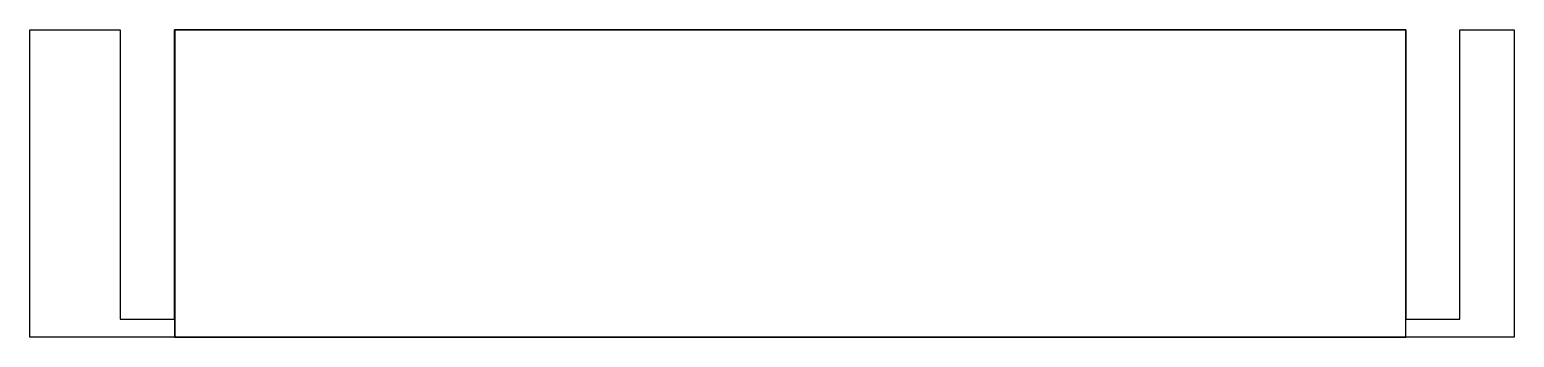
# Model space of a CAD drawing. Header units: millimetres. Extents: x 18 to 100, y 8 to 25.
import ezdxf

# ---------------------------------------------------------------- set-up
doc = ezdxf.new("R2010")
doc.units = ezdxf.units.MM
doc.layers.get('0').update_dxf_attribs({"linetype": 'CONTINUOUS'})

msp = doc.modelspace()

# ---------------------------------------------------------------- linework, layer by layer
for points in [[(23, 25), (23, 9), (26, 9), (26, 25), (94, 25), (94, 9), (97, 9), (97, 25), (100, 25), (100, 8), (18, 8), (18, 25)], [(26, 8), (26.03, 8), (26.03, 25), (26, 25), (26, 8), (94, 8), (94, 25), (26, 25)]]:
    msp.add_lwpolyline(points, close=True)

doc.saveas('drawing.dxf')
